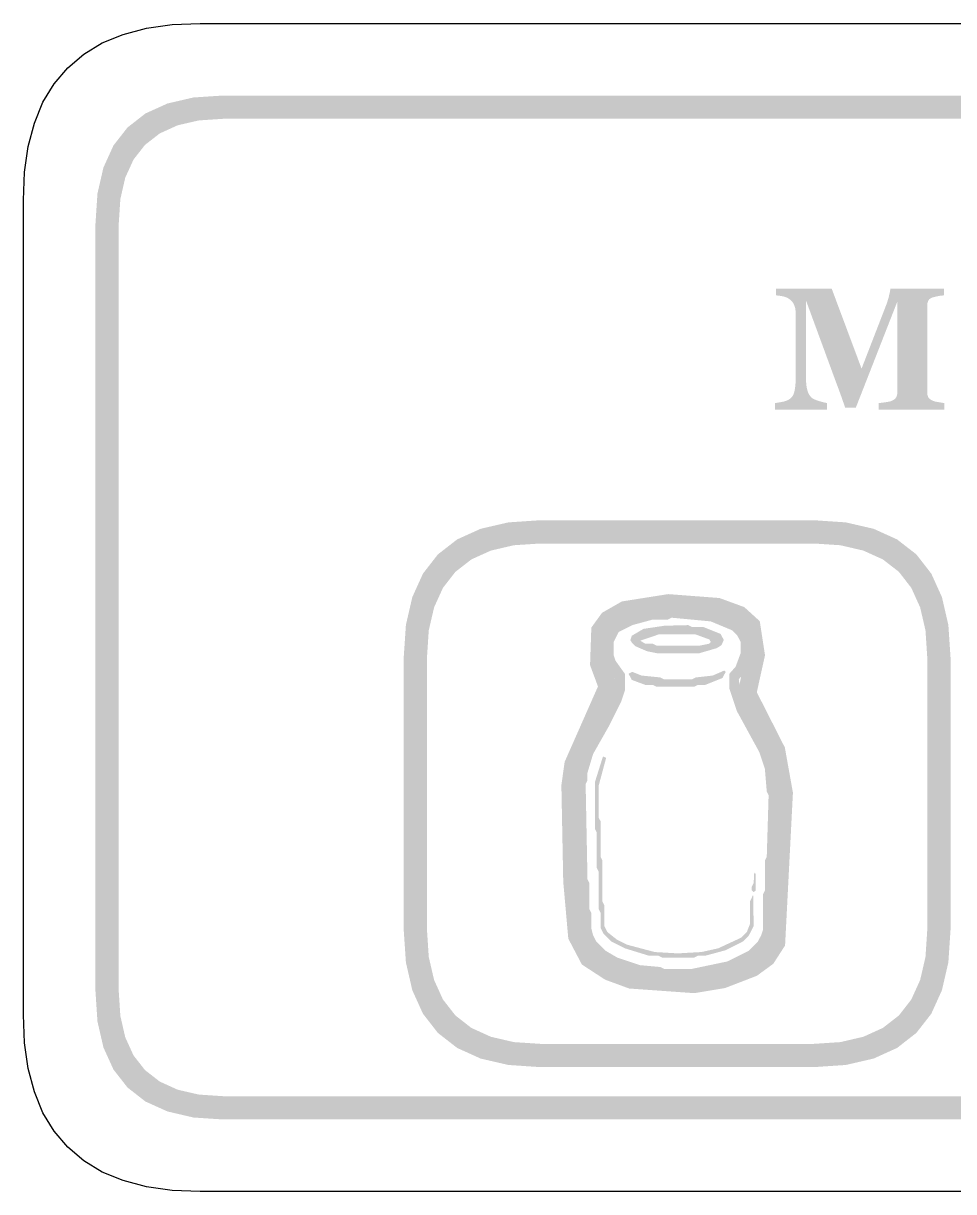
# Model space of a CAD drawing. Header units: millimetres. Extents: x 4 to 272, y 4 to 144.
# Drawn here: x 3.96 to 19.95, y 99.96 to 120.04 of the extents above; entities that cross this region are included whole.
import ezdxf

# ---------------------------------------------------------------- set-up
doc = ezdxf.new("R2010")
doc.units = ezdxf.units.MM
doc.layers.add('CUT', color=1, linetype='Continuous')
doc.layers.add('RASTER', color=7, linetype='Continuous')

msp = doc.modelspace()

# ---------------------------------------------------------------- hatches: boundary and pattern name
at = {"layer": 'RASTER'}
h = msp.add_hatch(color=7, dxfattribs=at)
h.paths.add_polyline_path([(5.2, 116.6), (5.234, 117.116), (5.337, 117.563), (5.509, 117.941), (5.75, 118.25), (6.059, 118.491), (6.438, 118.663), (6.884, 118.766), (7.4, 118.8), (64.6, 118.8), (65.116, 118.766), (65.563, 118.663), (65.941, 118.491), (66.25, 118.25), (66.491, 117.941), (66.663, 117.563), (66.766, 117.116), (66.8, 116.6), (66.8, 103.4), (66.766, 102.884), (66.663, 102.438), (66.491, 102.059), (66.25, 101.75), (65.941, 101.509), (65.563, 101.338), (65.116, 101.234), (64.6, 101.2), (7.4, 101.2), (6.884, 101.234), (6.438, 101.338), (6.059, 101.509), (5.75, 101.75), (5.509, 102.059), (5.337, 102.438), (5.234, 102.884), (5.2, 103.4)])
h.paths.add_polyline_path([(5.6, 116.6), (5.6, 103.4), (5.628, 102.978), (5.712, 102.613), (5.853, 102.303), (6.05, 102.05), (6.303, 101.853), (6.612, 101.712), (6.978, 101.628), (7.4, 101.6), (64.6, 101.6), (65.022, 101.628), (65.387, 101.713), (65.697, 101.853), (65.95, 102.05), (66.147, 102.303), (66.288, 102.613), (66.372, 102.978), (66.4, 103.4), (66.4, 116.6), (66.372, 117.022), (66.288, 117.388), (66.147, 117.697), (65.95, 117.95), (65.697, 118.147), (65.387, 118.288), (65.022, 118.372), (64.6, 118.4), (7.4, 118.4), (6.978, 118.372), (6.612, 118.288), (6.303, 118.147), (6.05, 117.95), (5.853, 117.697), (5.712, 117.388), (5.628, 117.022), (5.6, 116.6)], flags=0)
msp.add_hatch(color=7, dxfattribs=at).paths.add_polyline_path([(19.792, 113.4), (18.665, 113.4), (18.665, 113.514), (18.678, 113.515), (18.691, 113.517), (18.706, 113.518), (18.721, 113.52), (18.736, 113.522), (18.753, 113.524), (18.77, 113.526), (18.787, 113.529), (18.805, 113.531), (18.821, 113.534), (18.835, 113.537), (18.848, 113.54), (18.86, 113.542), (18.87, 113.545), (18.879, 113.548), (18.886, 113.551), (18.899, 113.557), (18.911, 113.563), (18.923, 113.57), (18.933, 113.577), (18.942, 113.585), (18.95, 113.593), (18.958, 113.602), (18.964, 113.611), (18.969, 113.621), (18.974, 113.631), (18.978, 113.642), (18.981, 113.654), (18.984, 113.667), (18.986, 113.68), (18.987, 113.693), (18.987, 113.708), (18.987, 115.26), (18.272, 113.434), (18.088, 113.434), (18.084, 113.447), (18.079, 113.464), (18.073, 113.483), (18.065, 113.506), (18.056, 113.531), (18.046, 113.56), (18.035, 113.591), (18.023, 113.626), (18.01, 113.661), (17.998, 113.694), (17.986, 113.725), (17.976, 113.755), (17.965, 113.783), (17.956, 113.809), (17.947, 113.833), (17.938, 113.856), (17.413, 115.284), (17.413, 114.02), (17.413, 113.976), (17.414, 113.934), (17.416, 113.896), (17.419, 113.86), (17.422, 113.827), (17.426, 113.796), (17.431, 113.768), (17.437, 113.744), (17.443, 113.721), (17.451, 113.699), (17.459, 113.68), (17.468, 113.662), (17.479, 113.645), (17.49, 113.63), (17.502, 113.617), (17.515, 113.605), (17.525, 113.597), (17.537, 113.59), (17.551, 113.582), (17.566, 113.575), (17.584, 113.568), (17.603, 113.561), (17.624, 113.553), (17.646, 113.546), (17.669, 113.54), (17.69, 113.534), (17.709, 113.529), (17.727, 113.525), (17.742, 113.521), (17.756, 113.518), (17.768, 113.516), (17.779, 113.514), (17.779, 113.4), (16.885, 113.4), (16.885, 113.514), (16.895, 113.516), (16.906, 113.517), (16.919, 113.519), (16.933, 113.521), (16.949, 113.524), (16.966, 113.527), (16.985, 113.53), (17.005, 113.534), (17.025, 113.538), (17.044, 113.543), (17.062, 113.549), (17.08, 113.555), (17.096, 113.562), (17.112, 113.57), (17.126, 113.578), (17.14, 113.588), (17.154, 113.599), (17.167, 113.612), (17.179, 113.626), (17.189, 113.643), (17.199, 113.661), (17.207, 113.681), (17.214, 113.702), (17.219, 113.726), (17.224, 113.752), (17.228, 113.78), (17.232, 113.811), (17.235, 113.844), (17.237, 113.88), (17.238, 113.919), (17.239, 113.96), (17.24, 114.004), (17.24, 115.033), (17.239, 115.056), (17.238, 115.078), (17.236, 115.099), (17.234, 115.119), (17.231, 115.138), (17.227, 115.156), (17.222, 115.173), (17.216, 115.189), (17.21, 115.204), (17.203, 115.219), (17.195, 115.232), (17.187, 115.245), (17.178, 115.257), (17.168, 115.268), (17.157, 115.279), (17.146, 115.288), (17.131, 115.299), (17.117, 115.309), (17.102, 115.318), (17.087, 115.326), (17.072, 115.332), (17.056, 115.338), (17.041, 115.343), (17.026, 115.347), (17.01, 115.35), (16.995, 115.353), (16.98, 115.355), (16.964, 115.358), (16.948, 115.36), (16.933, 115.362), (16.917, 115.363), (16.901, 115.364), (16.901, 115.479), (17.858, 115.479), (18.371, 114.106), (18.803, 115.221), (18.808, 115.237), (18.814, 115.253), (18.819, 115.27), (18.824, 115.288), (18.83, 115.307), (18.835, 115.326), (18.84, 115.346), (18.845, 115.367), (18.85, 115.388), (18.854, 115.406), (18.858, 115.423), (18.861, 115.438), (18.863, 115.451), (18.865, 115.462), (18.867, 115.471), (18.867, 115.479), (19.789, 115.479), (19.789, 115.364), (19.777, 115.364), (19.765, 115.363), (19.753, 115.361), (19.741, 115.36), (19.728, 115.358), (19.716, 115.357), (19.703, 115.355), (19.69, 115.353), (19.678, 115.35), (19.665, 115.348), (19.653, 115.345), (19.64, 115.342), (19.628, 115.339), (19.616, 115.336), (19.604, 115.333), (19.592, 115.329), (19.579, 115.324), (19.566, 115.318), (19.555, 115.312), (19.545, 115.305), (19.536, 115.297), (19.528, 115.288), (19.522, 115.279), (19.517, 115.269), (19.513, 115.259), (19.509, 115.248), (19.506, 115.237), (19.503, 115.226), (19.501, 115.214), (19.5, 115.203), (19.499, 115.191), (19.499, 115.178), (19.499, 113.706), (19.499, 113.693), (19.5, 113.681), (19.501, 113.669), (19.503, 113.658), (19.506, 113.647), (19.509, 113.637), (19.513, 113.627), (19.517, 113.618), (19.522, 113.609), (19.528, 113.6), (19.536, 113.592), (19.545, 113.584), (19.555, 113.576), (19.566, 113.569), (19.579, 113.562), (19.592, 113.555), (19.6, 113.552), (19.609, 113.549), (19.62, 113.546), (19.631, 113.542), (19.643, 113.539), (19.657, 113.536), (19.672, 113.533), (19.688, 113.53), (19.704, 113.528), (19.72, 113.525), (19.734, 113.523), (19.747, 113.52), (19.76, 113.519), (19.771, 113.517), (19.782, 113.515), (19.792, 113.514)])
h = msp.add_hatch(color=7, dxfattribs=at)
h.paths.add_polyline_path([(10.5, 109.15), (10.537, 109.701), (10.647, 110.178), (10.83, 110.582), (11.087, 110.913), (11.418, 111.17), (11.822, 111.353), (12.299, 111.463), (12.85, 111.5), (17.55, 111.5), (18.101, 111.463), (18.578, 111.353), (18.982, 111.17), (19.313, 110.913), (19.57, 110.582), (19.753, 110.178), (19.863, 109.701), (19.9, 109.15), (19.9, 104.45), (19.863, 103.899), (19.753, 103.422), (19.57, 103.018), (19.313, 102.688), (18.982, 102.43), (18.578, 102.247), (18.101, 102.137), (17.55, 102.1), (12.85, 102.1), (12.299, 102.137), (11.822, 102.247), (11.418, 102.43), (11.087, 102.688), (10.83, 103.018), (10.647, 103.422), (10.537, 103.899), (10.5, 104.45)])
h.paths.add_polyline_path([(10.9, 109.15), (10.9, 104.45), (10.93, 103.993), (11.022, 103.597), (11.174, 103.262), (11.388, 102.988), (11.662, 102.774), (11.997, 102.622), (12.393, 102.53), (12.85, 102.5), (17.55, 102.5), (18.007, 102.53), (18.403, 102.622), (18.738, 102.774), (19.013, 102.988), (19.226, 103.262), (19.378, 103.597), (19.47, 103.993), (19.5, 104.45), (19.5, 109.15), (19.47, 109.607), (19.378, 110.003), (19.226, 110.338), (19.013, 110.613), (18.738, 110.826), (18.403, 110.978), (18.007, 111.07), (17.55, 111.1), (12.85, 111.1), (12.393, 111.07), (11.997, 110.978), (11.662, 110.826), (11.388, 110.613), (11.174, 110.338), (11.022, 110.003), (10.93, 109.607), (10.9, 109.15)], flags=0)
h = msp.add_hatch(color=7, dxfattribs=at)
h.paths.add_polyline_path([(15.046, 110.23), (15.928, 110.163), (16.354, 110.007), (16.621, 109.765), (16.711, 109.178), (16.57, 108.543), (17.052, 107.594), (17.191, 106.817), (17.056, 104.191), (16.853, 103.876), (16.571, 103.67), (16.026, 103.46), (15.497, 103.371), (14.376, 103.451), (13.962, 103.603), (13.562, 103.864), (13.329, 104.308), (13.242, 105.289), (13.21, 106.945), (13.266, 107.346), (13.839, 108.643), (13.703, 109.009), (13.725, 109.655), (13.909, 109.909), (14.25, 110.104)])
h.paths.add_polyline_path([(15.059, 109.908), (14.358, 109.797), (14.128, 109.665), (14.042, 109.546), (14.025, 109.062), (14.185, 108.632), (13.576, 107.257), (13.53, 106.926), (13.562, 105.307), (13.642, 104.4), (13.807, 104.086), (14.107, 103.891), (14.444, 103.767), (15.481, 103.693), (15.941, 103.771), (16.417, 103.953), (16.616, 104.1), (16.741, 104.292), (16.869, 106.797), (16.745, 107.491), (16.232, 108.501), (16.386, 109.189), (16.322, 109.604), (16.185, 109.728), (15.859, 109.847), (15.059, 109.908)], flags=0)
h = msp.add_hatch(color=7, dxfattribs=at)
h.paths.add_polyline_path([(14.856, 109.976), (15.521, 109.986), (15.585, 109.954), (15.714, 109.954), (16.067, 109.858), (16.301, 109.739), (16.366, 109.674), (16.452, 109.504), (16.484, 109.28), (16.452, 109.215), (16.452, 109.055), (16.366, 108.885), (16.26, 108.766), (16.292, 108.509), (16.475, 108.114), (16.838, 107.449), (16.934, 107), (16.934, 105.972), (16.902, 105.908), (16.902, 105.234), (16.87, 105.17), (16.87, 104.495), (16.838, 104.335), (16.751, 104.165), (16.526, 103.94), (16.067, 103.725), (15.65, 103.628), (15.425, 103.628), (15.361, 103.596), (15.039, 103.596), (14.975, 103.628), (14.558, 103.66), (14.237, 103.757), (13.874, 103.94), (13.681, 104.132), (13.595, 104.303), (13.53, 104.559), (13.498, 105.523), (13.466, 105.587), (13.466, 107.096), (13.595, 107.546), (14.076, 108.445), (14.14, 108.669), (14.131, 108.788), (14.034, 108.885), (13.948, 109.055), (13.916, 109.408), (14.034, 109.674), (14.163, 109.771), (14.526, 109.922)])
h.paths.add_polyline_path([(15.104, 109.825), (15.039, 109.793), (14.783, 109.793), (14.429, 109.697), (14.195, 109.578), (14.108, 109.408), (14.108, 109.183), (14.14, 109.087), (14.301, 108.862), (14.301, 108.573), (14.237, 108.38), (14.034, 107.973), (13.755, 107.481), (13.659, 107.16), (13.659, 107.032), (13.627, 106.968), (13.659, 105.33), (13.691, 105.266), (13.691, 104.816), (13.723, 104.752), (13.723, 104.495), (13.755, 104.367), (13.81, 104.261), (13.97, 104.1), (14.173, 103.982), (14.558, 103.853), (14.911, 103.821), (14.975, 103.789), (15.457, 103.789), (16.067, 103.917), (16.43, 104.1), (16.59, 104.261), (16.645, 104.367), (16.677, 104.463), (16.677, 105.073), (16.709, 105.137), (16.709, 105.651), (16.741, 105.715), (16.773, 106.775), (16.741, 106.839), (16.709, 107.225), (16.613, 107.514), (16.227, 108.22), (16.099, 108.605), (16.099, 108.862), (16.205, 108.981), (16.292, 109.215), (16.292, 109.408), (16.237, 109.514), (16.141, 109.61), (15.778, 109.761)], flags=0)
h.paths.add_polyline_path([(14.985, 109.687), (15.393, 109.697), (15.457, 109.665), (15.65, 109.665), (15.948, 109.546), (16.003, 109.44), (15.961, 109.353), (15.884, 109.302), (15.585, 109.215), (14.847, 109.215), (14.686, 109.247), (14.484, 109.334), (14.42, 109.398), (14.397, 109.44), (14.42, 109.514), (14.622, 109.633)], flags=0)
h.paths.add_polyline_path([(14.879, 109.536), (14.567, 109.43), (14.654, 109.376), (14.783, 109.376), (14.847, 109.344), (15.585, 109.344), (15.746, 109.376), (15.778, 109.408), (15.755, 109.45), (15.521, 109.536)], flags=0)
h.paths.add_polyline_path([(16.012, 108.917), (16.035, 108.894), (15.98, 108.788), (15.682, 108.669), (15.553, 108.669), (15.489, 108.637), (14.847, 108.637), (14.783, 108.669), (14.654, 108.669), (14.42, 108.756), (14.365, 108.862), (14.429, 108.894), (14.59, 108.83), (14.911, 108.798), (14.975, 108.766), (15.457, 108.766), (15.521, 108.798), (15.81, 108.83)], flags=0)
h.paths.add_polyline_path([(13.925, 107.44), (13.98, 107.417), (13.851, 106.936), (13.851, 106.39), (13.884, 106.325), (13.884, 105.715), (13.916, 105.651), (13.916, 104.945), (13.948, 104.881), (13.948, 104.527), (14.002, 104.421), (14.163, 104.293), (14.333, 104.206), (14.815, 104.078), (15.21, 104.055), (15.617, 104.078), (15.906, 104.142), (16.301, 104.325), (16.398, 104.421), (16.452, 104.559), (16.452, 104.945), (16.507, 105.064), (16.516, 104.527), (16.43, 104.357), (16.333, 104.261), (16.035, 104.11), (15.682, 104.014), (15.553, 104.014), (15.489, 103.982), (14.943, 103.982), (14.879, 104.014), (14.718, 104.014), (14.301, 104.142), (14.067, 104.261), (13.938, 104.389), (13.884, 104.495), (13.884, 104.752), (13.851, 104.816), (13.851, 105.459), (13.819, 105.523), (13.819, 106.133), (13.787, 106.197), (13.787, 107)], flags=0)
h.paths.add_polyline_path([(16.526, 105.449), (16.549, 105.426), (16.549, 105.137), (16.516, 105.105), (16.484, 105.137), (16.484, 105.202), (16.516, 105.266)], flags=0)

# ---------------------------------------------------------------- linework, layer by layer
at = {"layer": 'CUT'}
msp.add_lwpolyline([(65.001, 99.96), (6.999, 99.96), (6.517, 99.981), (6.075, 100.044), (5.675, 100.149), (5.315, 100.297), (4.997, 100.488), (4.722, 100.722), (4.488, 100.997), (4.297, 101.315), (4.149, 101.675), (4.044, 102.075), (3.981, 102.517), (3.96, 102.999), (3.96, 117.001), (3.981, 117.483), (4.044, 117.925), (4.149, 118.325), (4.297, 118.685), (4.488, 119.003), (4.722, 119.278), (4.997, 119.512), (5.315, 119.703), (5.675, 119.851), (6.075, 119.956), (6.517, 120.019), (6.999, 120.04), (65.001, 120.04)], dxfattribs=at)

doc.saveas('drawing.dxf')
